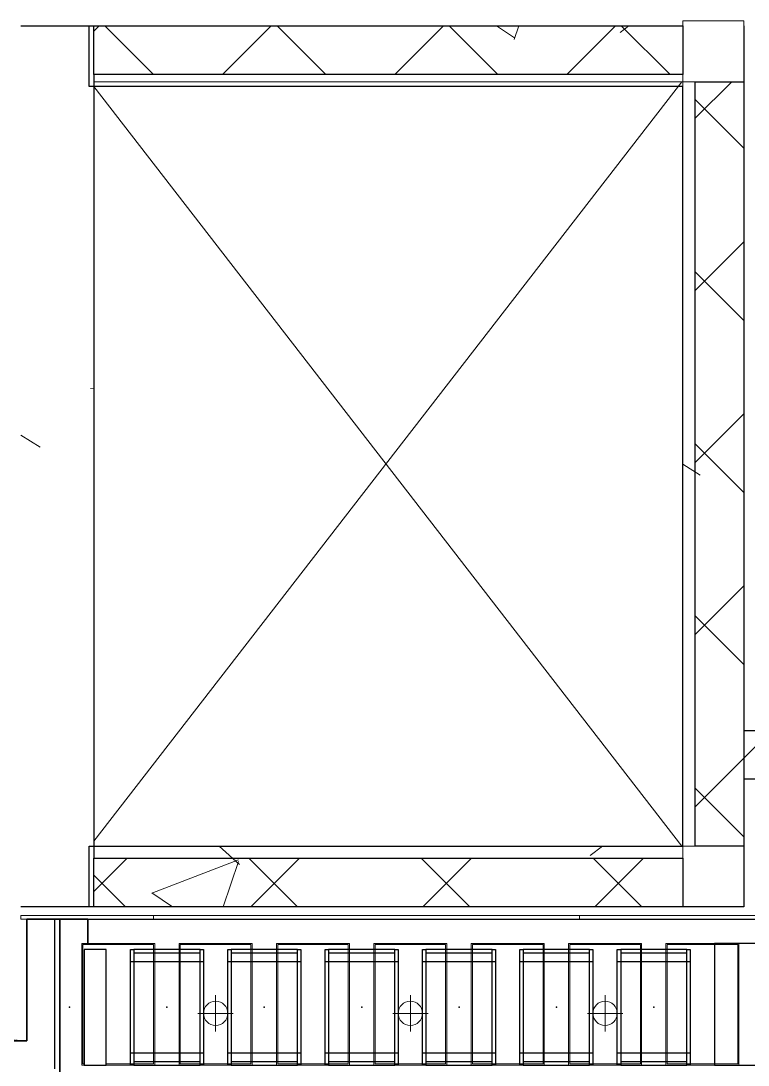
# Model space of a CAD drawing. Header units: millimetres. Extents: x 813027 to 1148939, y -931049 to -10.
# Drawn here: x 962740 to 965728, y -111760 to -107470 of the extents above; entities that cross this region are included whole.
import ezdxf

# ---------------------------------------------------------------- set-up
doc = ezdxf.new("R2010")
doc.units = ezdxf.units.MM
doc.linetypes.add('DPA_Hidden 100', pattern=[6, 4, -2])
doc.layers.add('000 - WIPEOUT', color=250, linetype='Continuous')
doc.layers.add('A11_ALU.SOLID SHEET', color=7, linetype='Continuous')
for name, color, linetype, lineweight in [('A-COLS', 5, 'Continuous', 9), ('A-COLS-E', 1, 'Continuous', 9), ('A-DETL', 1, 'Continuous', 25), ('A-DETL-GENF', 2, 'Continuous', 9), ('A-GLAZ-CURT', 2, 'Continuous', 9), ('A-WALL', 5, 'Continuous', 9), ('A-WALL-PATT', 1, 'Continuous', 25), ('E-LITE-EQPM', 2, 'Continuous', 9), ('I-WALL', 5, 'Continuous', 25), ('I-WALL-E', 2, 'Continuous', 25), ('S-BEAM', 2, 'Continuous', 9), ('WALL-A', 3, 'Continuous', 25), ('WALL-S', 5, 'Continuous', 25)]:
    doc.layers.add(name, color=color, linetype=linetype, lineweight=lineweight)
pattern_1 = [(45, (-6.33, 1.8), (-353.5534, 353.5534), []), (135, (-6.33, 1.8), (-353.5534, -353.5534), [])]
pattern_2 = [(50, (-6.3, 1.8), (3643.682, -318.781), [381, -4191]), (355, (-6.3, 1.8), (-704.856, 3821.136), [304.8, -3352.8]), (100.451, (297.3, -24.8), (2938.852, 3502.332), [323.8, -3561.801]), (46.184, (-6.3, 1018), (5421.581, -840.856), [571.5, -6286.5]), (96.636, (445.5, 947.7), (4748.05, 4948.551), [485.7, -5342.702]), (351.184, (-6.3, 1018), (4748.1, 4948.506), [457.2, -5029.2]), (21, (501.7, 763.8), (3032.288, -2045.3045), [381, -4191]), (326, (501.7, 763.8), (1236.042, 3683.762), [304.8, -3352.8]), (71.451, (754.4, 593.3), (4268.343, 1638.425), [323.8, -3561.801]), (37.5, (-6.3, 1.8), (61.772, 1691.1008), [167.64, -3144.52, 167.64, -3235.96, -3365.5]), (37.5, (-6.3, 1.8), (61.772, 1691.1008), [-6715.76, 167.64, -3197.86]), (7.5, (-6.3, 1.8), (1336.3933, 2003.6115), [167.64, -1772.92, 167.64, -3068.32, -1282.7]), (7.5, (-6.3, 1.8), (1336.3933, 2003.6115), [-5176.52, 167.64, -1115.06]), (327.5, (-1139.2, 1.8), (2711.8178, -114.5786), [167.64, -1102.36, 167.64, -3794.76, -5257.8]), (327.5, (-1139.2, 1.8), (2711.8178, -114.5786), [-5232.4, 167.64, -5090.16]), (317.5, (-1647.2, 1.8), (2962.5856, 508.5334), [167.64, -1483.36, 167.64, -2463.8, -3733.8]), (317.5, (-1647.2, 1.8), (2962.5856, 508.5334), [-4282.44, 167.64, -3566.16])]

# ---------------------------------------------------------------- blocks, each defined once
blk = doc.blocks.new('DPA_Rectangular - 250 x 250mm-13126990-4160 - LOWER PLATFORM LEVEL - REFLECTED CEILING GENERAL PLAN')
at = {"layer": 'A-COLS'}
for p, q in [((-125, 125), (125, 125)), ((-125, -125), (-125, 125)), ((125, 125), (125, -125)), ((125, -125), (-125, -125))]:
    blk.add_line(p, q, dxfattribs=at)
blk = doc.blocks.new('DPA_Rectangular - 250 x 250mm-V4-4160 - LOWER PLATFORM LEVEL - REFLECTED CEILING GENERAL PLAN')
at = {"layer": 'A-COLS'}
for p, q in [((-125, 125), (125, 125)), ((-125, -125), (-125, 125)), ((125, 125), (125, -125)), ((125, -125), (-125, -125))]:
    blk.add_line(p, q, dxfattribs=at)
blk = doc.blocks.new('LGF_DL_SAA_LowPower_DL1a - LGF_DL_SAA_LowPower_DL1a-10661083-4160 - LOWER PLATFORM LEVEL - REFLECTED CEILING GENERAL PLAN')
at = {"layer": 'A-DETL-GENF'}
for p, q in [((0, 75), (0, -75)), ((72.5, 0), (-72.5, 0))]:
    blk.add_line(p, q, dxfattribs=at)
blk.add_circle((0, 0), 50, dxfattribs=at)
blk = doc.blocks.new('DPA_CP_Metal Ceiling Panel - Vertical Panel with Gap-23421616-4160 - LOWER PLATFORM LEVEL - REFLECTED CEILING GENERAL PLAN')
at = {"layer": 'A-GLAZ-CURT'}
for p, q in [((962996.3, -111761.8), (962996.3, -111261.8)), ((962996.3, -111261.8), (963296.3, -111261.8)), ((962996.3, -111761.8), (962996.3, -111261.8)), ((962996.3, -111261.8), (963296.3, -111261.8)), ((963296.3, -111261.8), (962996.3, -111261.8)), ((962996.3, -111261.8), (962996.3, -111761.8)), ((963296.3, -111261.8), (962996.3, -111261.8)), ((962996.3, -111261.8), (962996.3, -111761.8)), ((962996.3, -111761.8), (962996.3, -111261.8)), ((962996.3, -111261.8), (963296.3, -111261.8)), ((963001.3, -111756.8), (963001.3, -111266.8)), ((963001.3, -111266.8), (963291.3, -111266.8)), ((963291.3, -111266.8), (963291.3, -111756.8)), ((963296.3, -111761.8), (963296.3, -111261.8)), ((963296.3, -111261.8), (963296.3, -111761.8)), ((963296.3, -111761.8), (963296.3, -111261.8)), ((963296.3, -111761.8), (963296.3, -111261.8)), ((963296.3, -111261.8), (963296.3, -111761.8)), ((962996.3, -111761.8), (963296.3, -111761.8)), ((963296.3, -111761.8), (962996.3, -111761.8)), ((962996.3, -111761.8), (963296.3, -111761.8)), ((962996.3, -111761.8), (963296.3, -111761.8)), ((963296.3, -111761.8), (962996.3, -111761.8)), ((963001.3, -111756.8), (963291.3, -111756.8))]:
    blk.add_line(p, q, dxfattribs=at)
blk = doc.blocks.new('System Panel - SP_Glass Panel-23810195-4160 - LOWER PLATFORM LEVEL - REFLECTED CEILING GENERAL PLAN')
at = {"layer": 'A-GLAZ-CURT'}
for p, q in [((-362.5, 42.5), (-362.5, 57.5)), ((-362.5, 57.5), (362.5, 57.5)), ((362.5, 57.5), (362.5, 42.5)), ((362.5, 42.5), (-362.5, 42.5))]:
    blk.add_line(p, q, dxfattribs=at)
blk = doc.blocks.new('System Panel - SP_Glass Panel-20148499-4160 - LOWER PLATFORM LEVEL - REFLECTED CEILING GENERAL PLAN')
at = {"layer": 'A-GLAZ-CURT'}
for p, q in [((-272.5, 42.5), (-272.5, 57.5)), ((-272.5, 57.5), (272.5, 57.5)), ((272.5, 57.5), (272.5, 42.5)), ((272.5, 42.5), (-272.5, 42.5))]:
    blk.add_line(p, q, dxfattribs=at)
blk = doc.blocks.new('System Panel - SP_Glass Panel-23806426-4160 - LOWER PLATFORM LEVEL - REFLECTED CEILING GENERAL PLAN')
at = {"layer": 'A-GLAZ-CURT'}
for p, q in [((-875, 42.5), (-875, 57.5)), ((-875, 57.5), (875, 57.5)), ((875, 57.5), (875, 42.5)), ((875, 42.5), (-875, 42.5))]:
    blk.add_line(p, q, dxfattribs=at)
blk = doc.blocks.new('C-2-PP21-AR-4160-01-B_20250829-084021_EXCL')
at = {"layer": 'A-GLAZ-CURT', "rotation": 180}
for name, p in [('System Panel - SP_Glass Panel-20148499-4160 - LOWER PLATFORM LEVEL - REFLECTED CEILING GENERAL PLAN', (-84077.5, -5762.5)), ('System Panel - SP_Glass Panel-23806426-4160 - LOWER PLATFORM LEVEL - REFLECTED CEILING GENERAL PLAN', (-82930, -5762.5)), ('System Panel - SP_Glass Panel-23810195-4160 - LOWER PLATFORM LEVEL - REFLECTED CEILING GENERAL PLAN', (-81692.5, -5762.5))]:
    blk.add_blockref(name, p, dxfattribs=at)
at = {"layer": 'A-GLAZ-CURT'}
for p in [(-1047096.3, 105341.8), (-1046696.3, 105341.8), (-1046296.3, 105341.8), (-1045896.3, 105341.8), (-1045496.3, 105341.8), (-1045096.3, 105341.8), (-1044696.3, 105341.8)]:
    blk.add_blockref('DPA_CP_Metal Ceiling Panel - Vertical Panel with Gap-23421616-4160 - LOWER PLATFORM LEVEL - REFLECTED CEILING GENERAL PLAN', p, dxfattribs=at)
blk = doc.blocks.new('*U566')
for p, q in [((-187.8, 850), (-187.8, 1150)), ((187.5, 1150), (187.5, 850)), ((-187.8, 450), (-187.8, 750)), ((187.5, 750), (187.5, 450)), ((-187.8, 50), (-187.8, 350)), ((187.5, 350), (187.5, 50)), ((-187.8, -350), (-187.8, -50)), ((187.5, -50), (187.5, -350)), ((-187.8, -750), (-187.8, -450)), ((187.5, -450), (187.5, -750)), ((-187.8, -1150), (-187.8, -850)), ((187.5, -850), (187.5, -1150))]:
    blk.add_line(p, q)
for p in [(0, 1000), (0, 600), (0, 200), (0, -200), (0, -600), (0, -1000)]:
    blk.add_point(p)
at = {"layer": 'A11_ALU.SOLID SHEET', "color": 0}
for points in [[(-237.5, 1150), (237.5, 1150), (237.5, 1136), (-237.5, 1136)], [(-237.5, 864), (-223.5, 864), (-223.5, 1136), (-237.5, 1136)], [(237.5, 1136), (223.5, 1136), (223.5, 864), (237.5, 864)], [(-237.5, 864), (237.5, 864), (237.5, 850), (-237.5, 850)], [(-237.5, 750), (237.5, 750), (237.5, 736), (-237.5, 736)], [(-237.5, 464), (-223.5, 464), (-223.5, 736), (-237.5, 736)], [(237.5, 736), (223.5, 736), (223.5, 464), (237.5, 464)], [(-237.5, 464), (237.5, 464), (237.5, 450), (-237.5, 450)], [(-237.5, 350), (237.5, 350), (237.5, 336), (-237.5, 336)], [(-237.5, 64), (-223.5, 64), (-223.5, 336), (-237.5, 336)], [(237.5, 336), (223.5, 336), (223.5, 64), (237.5, 64)], [(-237.5, 64), (237.5, 64), (237.5, 50), (-237.5, 50)], [(-237.5, -50), (237.5, -50), (237.5, -64), (-237.5, -64)], [(-237.5, -336), (-223.5, -336), (-223.5, -64), (-237.5, -64)], [(237.5, -64), (223.5, -64), (223.5, -336), (237.5, -336)], [(-237.5, -336), (237.5, -336), (237.5, -350), (-237.5, -350)], [(-237.5, -450), (237.5, -450), (237.5, -464), (-237.5, -464)], [(-237.5, -736), (-223.5, -736), (-223.5, -464), (-237.5, -464)], [(237.5, -464), (223.5, -464), (223.5, -736), (237.5, -736)], [(-237.5, -736), (237.5, -736), (237.5, -750), (-237.5, -750)], [(-237.5, -850), (237.5, -850), (237.5, -864), (-237.5, -864)], [(-237.5, -1136), (-223.5, -1136), (-223.5, -864), (-237.5, -864)], [(237.5, -864), (223.5, -864), (223.5, -1136), (237.5, -1136)], [(-237.5, -1136), (237.5, -1136), (237.5, -1150), (-237.5, -1150)]]:
    blk.add_lwpolyline(points, close=True, dxfattribs=at)
blk = doc.blocks.new('*U568')
for p in [(0, 400), (0, 0)]:
    blk.add_point(p)
blk.add_wipeout([(237.5, 250), (237.5, 340), (-237.5, 340), (-237.5, 250)]).dxf.layer = '000 - WIPEOUT'
at = {"layer": 'A11_ALU.SOLID SHEET', "color": 0}
blk.add_lwpolyline([(237.5, 250), (237.5, 340), (-237.5, 340), (-237.5, 250)], close=True, dxfattribs=at)
blk = doc.blocks.new('C-2-PP21-AR-4160-01-B_20250829-084416_NEWCL')
blk.add_lwpolyline([(-117350, -5345), (-113350, -5345), (-113350, -5347), (-96550, -5347), (-96550, -2450), (-92235, -2450), (-92235, -6455), (-84190, -6455), (-84190, -5820), (-81330, -5820), (-81330, -5345), (-56900, -5345), (-56900, -6455), (-41740, -6455), (-41740, -2500), (-29350, -2500), (-29350, -5482), (-19750, -5482), (-19750, -5480), (-19400, -5480), (-19400, -7995), (-19350, -7995), (-19350, -9295), (-154550, -9295)])
at = {"layer": 'A11_ALU.SOLID SHEET', "color": 2}
blk.add_lwpolyline([(-81200, -5470), (-81250, -5470), (-81250, -5920), (-81500, -5920), (-81500, -6420), (-81200, -6420)], close=True, dxfattribs=at)
at = {"rotation": 90}
blk.add_blockref('*U566', (-82750, -6182.5), dxfattribs=at)
at = {"layer": 'A11_ALU.SOLID SHEET', "color": 2, "rotation": 90}
blk.add_blockref('*U568', (-83750, -6182.5), dxfattribs=at)

msp = doc.modelspace()

# ---------------------------------------------------------------- hatches: boundary and pattern name
at = {"layer": 'A-WALL-PATT', "lineweight": 9}
h = msp.add_hatch(dxfattribs=at)
h.set_pattern_fill('FP_3', color=256, style=0, pattern_type=2)
h.set_pattern_definition(pattern_2)
h.paths.add_polyline_path([(963040, -111110), (963040, -107490), (962740, -107490), (962740, -111110)])
h = msp.add_hatch(dxfattribs=at)
h.set_pattern_fill('FP_3', color=256, style=0, pattern_type=2)
h.set_pattern_definition(pattern_2)
h.paths.add_polyline_path([(963040, -111110), (963040, -107490), (962740, -107490), (962740, -111110)])
h = msp.add_hatch(dxfattribs=at)
h.set_pattern_fill('FP_2', color=256, style=0, pattern_type=2)
h.set_pattern_definition(pattern_1)
h.paths.add_polyline_path([(963040, -107690), (965460, -107690), (965460, -107490), (963040, -107490)])
h = msp.add_hatch(dxfattribs=at)
h.set_pattern_fill('FP_2', color=256, style=0, pattern_type=2)
h.set_pattern_definition(pattern_1)
h.paths.add_polyline_path([(962715, -107740.1), (962740, -107740.1), (962740, -107540.1), (950440, -107540.1), (950440, -107740.1), (962690, -107740.1)])
h = msp.add_hatch(dxfattribs=at)
h.set_pattern_fill('FP_2', color=256, style=0, pattern_type=2)
h.set_pattern_definition(pattern_1)
h.paths.add_polyline_path([(954875, -107740.1), (962740, -107740.1), (962740, -107540.1), (950440, -107540.1), (950440, -107740.1), (954855, -107740.1)])
h = msp.add_hatch(dxfattribs=at)
h.set_pattern_fill('FP_2', color=256, style=0, pattern_type=2)
h.set_pattern_definition(pattern_1)
h.paths.add_polyline_path([(965710, -110860), (965710, -107720), (965510, -107720), (965510, -110860)])
h = msp.add_hatch(dxfattribs=at)
h.set_pattern_fill('FP_2', color=256, style=0, pattern_type=2)
h.set_pattern_definition(pattern_1)
h.paths.add_polyline_path([(992940, -110585), (993631.6, -110585), (993631.6, -110385), (987440, -110385), (987440, -110585), (991039.5, -110585)])
h.paths.add_polyline_path([(968520, -110585), (984190, -110585), (984190, -110385), (965710, -110385), (965710, -110585), (967447.6, -110585)])
h = msp.add_hatch(dxfattribs=at)
h.set_pattern_fill('FP_2', color=256, style=0, pattern_type=2)
h.set_pattern_definition(pattern_1)
h.paths.add_polyline_path([(964230.6, -111110), (965460, -111110), (965460, -110910), (963040, -110910), (963040, -111110), (963158.2, -111110)])
at = {"layer": 'S-BEAM'}
h = msp.add_hatch(dxfattribs=at)
h.set_pattern_fill('FP_3', color=256, style=0, pattern_type=2)
h.set_pattern_definition(pattern_2)
h.paths.add_polyline_path([(965710, -107740), (965710, -107720), (965460, -107720), (965460, -107490), (963020, -107490), (963020, -107740), (965460, -107740)])
h = msp.add_hatch(dxfattribs=at)
h.set_pattern_fill('FP_3', color=256, style=0, pattern_type=2)
h.set_pattern_definition(pattern_2)
h.paths.add_polyline_path([(965710, -110860), (965710, -107740), (965460, -107740), (965460, -110860)])
h = msp.add_hatch(dxfattribs=at)
h.set_pattern_fill('FP_3', color=256, style=0, pattern_type=2)
h.set_pattern_definition(pattern_2)
h.paths.add_polyline_path([(964230.6, -111110), (965460, -111110), (965460, -110860), (963020, -110860), (963020, -111110), (963158.2, -111110)])

# ---------------------------------------------------------------- linework, layer by layer
at = {"layer": 'A-DETL', "lineweight": 9}
for p, q in [((963040, -107690), (963040, -110860)), ((963040, -110840), (965455.5, -107720)), ((965460, -107720), (963040, -107720)), ((965460, -110860), (965460, -107720)), ((963040, -107740), (965455.5, -110860)), ((963040, -110860), (965460, -110860))]:
    msp.add_line(p, q, dxfattribs=at)
at = {"layer": 'A-DETL', "linetype": 'DPA_Hidden 100', "lineweight": 9}
msp.add_line((962765, -111660), (954990, -111285), dxfattribs=at)
at = {"layer": 'A-WALL', "lineweight": 25}
for p, q in [((963040, -107690), (963040, -107490)), ((963040, -111110), (963040, -110910))]:
    msp.add_line(p, q, dxfattribs=at)
at = {"layer": 'I-WALL'}
for p, q in [((962880, -111775), (962880, -111160)), ((962880, -111160), (962900, -111160)), ((962900, -111160), (962900, -111795))]:
    msp.add_line(p, q, dxfattribs=at)
at = {"layer": 'I-WALL-E'}
for p, q in [((962765, -111160), (962765, -111660)), ((962765, -111660), (962765, -111160)), ((962765, -111160), (962880, -111160)), ((963015, -111160), (962765, -111160)), ((962880, -111160), (962900, -111160)), ((962900, -111160), (963015, -111160)), ((963015, -111160), (963015, -111260)), ((963015, -111260), (963015, -111160)), ((962765, -111660), (954990, -111660)), ((954990, -111660), (962765, -111660))]:
    msp.add_line(p, q, dxfattribs=at)
at = {"layer": 'S-BEAM', "lineweight": 25}
for p, q in [((963020, -107740), (963020, -107490)), ((963020, -107490), (965460, -107490)), ((965710, -107490), (965710, -107740)), ((965460, -107740), (963020, -107740)), ((965460, -110860), (965460, -107740)), ((965710, -107740), (965710, -110860)), ((963020, -111110), (963020, -110860)), ((963020, -110860), (965460, -110860)), ((965710, -110860), (965710, -111110)), ((965710, -111110), (963020, -111110))]:
    msp.add_line(p, q, dxfattribs=at)
at = {"layer": 'WALL-A'}
for p, q in [((963040, -107490), (965460, -107490)), ((965460, -107490), (965460, -107690)), ((965460, -107690), (963040, -107690)), ((965510, -110860), (965510, -107720)), ((965510, -107720), (965710, -107720)), ((965710, -107720), (965710, -110385)), ((965710, -110385), (976290, -110385)), ((965710, -110585), (965710, -110860)), ((984190, -110585), (965710, -110585)), ((965710, -110860), (965510, -110860)), ((963040, -110910), (965460, -110910)), ((965460, -110910), (965460, -111110)), ((965460, -111110), (963040, -111110))]:
    msp.add_line(p, q, dxfattribs=at)
at = {"layer": 'WALL-S'}
for p, q in [((962740, -107490), (963040, -107490)), ((963040, -107690), (963040, -110910)), ((963040, -111110), (962740, -111110))]:
    msp.add_line(p, q, dxfattribs=at)

# ---------------------------------------------------------------- block references
msp.add_blockref('C-2-PP21-AR-4160-01-B_20250829-084021_EXCL', (1047090, -105340))
at = {"layer": 'A-COLS-E'}
for name, p in [('DPA_Rectangular - 250 x 250mm-13126990-4160 - LOWER PLATFORM LEVEL - REFLECTED CEILING GENERAL PLAN', (965585, -107595)), ('DPA_Rectangular - 250 x 250mm-V4-4160 - LOWER PLATFORM LEVEL - REFLECTED CEILING GENERAL PLAN', (965585, -110985))]:
    msp.add_blockref(name, p, dxfattribs=at)
at = {"layer": 'E-LITE-EQPM', "rotation": 180}
for p in [(963540, -111547.5), (964340, -111547.5), (965140, -111547.5)]:
    msp.add_blockref('LGF_DL_SAA_LowPower_DL1a - LGF_DL_SAA_LowPower_DL1a-10661083-4160 - LOWER PLATFORM LEVEL - REFLECTED CEILING GENERAL PLAN', p, dxfattribs=at)

# ---------------------------------------------------------------- next in the draw order: block references
msp.add_blockref('C-2-PP21-AR-4160-01-B_20250829-084416_NEWCL', (1047090, -105340))

doc.saveas('drawing.dxf')
